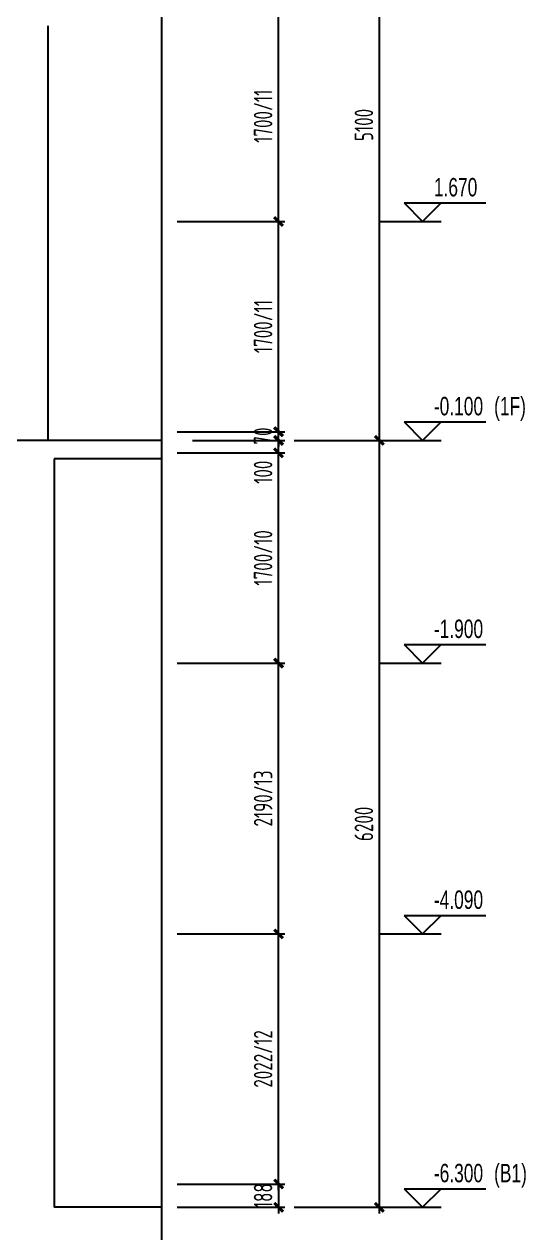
# Model space of a CAD drawing. Extents: x 458696 to 839151, y -191463 to 35158.
# Drawn here: x 548292 to 552347, y -44143 to -34372 of the extents above; entities that cross this region are included whole.
import ezdxf

# ---------------------------------------------------------------- set-up
doc = ezdxf.new("R2010")
doc.units = 0
doc.header["$LTSCALE"] = 500
doc.layers.get('0').update_dxf_attribs({"linetype": 'CONTINUOUS'})
doc.layers.get('Defpoints').update_dxf_attribs({"color": 167, "linetype": 'CONTINUOUS'})
for name, color, linetype in [('A_STR-砼墙', 51, 'CONTINUOUS'), ('DIM', 3, 'CONTINUOUS'), ('PUB_TEXT', 7, 'CONTINUOUS'), ('s-colu', 2, 'CONTINUOUS'), ('s-dim', 3, 'CONTINUOUS'), ('s-thin', 3, 'CONTINUOUS')]:
    doc.layers.add(name, color=color, linetype=linetype)
doc.styles.add('_TCH_DIM', font='ros.shx', dxfattribs={"width": 0.8, "bigfont": 'jd.shx'})
doc.styles.add('TSSD_Dimension', font='tssdeng.shx', dxfattribs={"width": 0.7, "bigfont": 'TSSDCHN.SHX'})
doc.dimstyles.new('TSSD_50_50', dxfattribs={"dimtxt": 150, "dimasz": 50, "dimexe": 50, "dimexo": 125, "dimgap": 50, "dimtad": 1, "dimdec": 0, "dimzin": 0, "dimdsep": 46, "dimtxsty": 'TSSD_Dimension', "dimblk": 'ARCHTICK', "dimblk1": 'ARCHTICK', "dimblk2": 'ARCHTICK', "dimcen": 0, "dimdle": 50, "dimclrt": 7, "dimadec": 0, "dimazin": 0, "dimtfac": 1, "dimtdec": 0, "dimtix": 1, "dimtmove": 2, "dimatfit": 3, "dimfxl": 1, "dimtolj": 1, "dimtzin": 0, "dimarcsym": 0})

# ---------------------------------------------------------------- blocks, each defined once
blk = doc.blocks.new('_ArchTick')
at = {"color": 0, "const_width": 0.5}
blk.add_lwpolyline([(-0.71, -0.71), (0.71, 0.71)], dxfattribs=at)
blk = doc.blocks.new('*D731')
at = {"layer": 'Defpoints', "color": 0, "transparency": 16777216}
for p in [(549402.7, -41727), (550348.5, -41727), (549402.7, -43748.5)]:
    blk.add_point(p, dxfattribs=at)
at = {"layer": 's-dim', "color": 0, "lineweight": -2, "transparency": 16777216}
for p, q in [((550348.5, -43798.5), (550348.5, -41677)), ((549527.7, -41727), (550398.5, -41727)), ((549527.7, -43748.5), (550398.5, -43748.5))]:
    blk.add_line(p, q, dxfattribs=at)
at = {"layer": 's-dim', "color": 0, "lineweight": -2, "transparency": 16777216, "xscale": 50, "yscale": 50, "zscale": 50}
for p, rotation in [((550348.5, -41727), 90), ((550348.5, -43748.5), 270)]:
    blk.add_blockref('_ArchTick', p, dxfattribs=dict(at, rotation=rotation))
at = {"layer": 's-dim', "color": 7, "transparency": 16777216, "insert": (550223.5, -42737.7), "char_height": 150, "attachment_point": 5, "rotation": 90, "style": 'TSSD_Dimension'}
blk.add_mtext('\\A1;2022/12', dxfattribs=at)
blk = doc.blocks.new('*D732')
at = {"layer": 'Defpoints', "color": 0, "transparency": 16777216}
for p in [(549402.7, -39537), (550348.5, -39537), (549402.7, -41727)]:
    blk.add_point(p, dxfattribs=at)
at = {"layer": 's-dim', "color": 0, "lineweight": -2, "transparency": 16777216}
for p, q in [((549527.7, -39537), (550398.5, -39537)), ((550348.5, -41777), (550348.5, -39487)), ((549527.7, -41727), (550398.5, -41727))]:
    blk.add_line(p, q, dxfattribs=at)
at = {"layer": 's-dim', "color": 0, "lineweight": -2, "transparency": 16777216, "xscale": 50, "yscale": 50, "zscale": 50}
for p, rotation in [((550348.5, -39537), 90), ((550348.5, -41727), 270)]:
    blk.add_blockref('_ArchTick', p, dxfattribs=dict(at, rotation=rotation))
at = {"layer": 's-dim', "color": 7, "transparency": 16777216, "insert": (550223.5, -40632), "char_height": 150, "attachment_point": 5, "rotation": 90, "style": 'TSSD_Dimension'}
blk.add_mtext('\\A1;2190/13', dxfattribs=at)
blk = doc.blocks.new('*D733')
at = {"layer": 'Defpoints', "color": 0, "transparency": 16777216}
for p in [(549402.7, -37837.2), (550348.5, -37837.2), (549402.7, -39537)]:
    blk.add_point(p, dxfattribs=at)
at = {"layer": 's-dim', "color": 0, "lineweight": -2, "transparency": 16777216}
for p, q in [((550348.5, -39587), (550348.5, -37787.2)), ((549527.7, -37837.2), (550398.5, -37837.2)), ((549527.7, -39537), (550398.5, -39537))]:
    blk.add_line(p, q, dxfattribs=at)
at = {"layer": 's-dim', "color": 0, "lineweight": -2, "transparency": 16777216, "xscale": 50, "yscale": 50, "zscale": 50}
for p, rotation in [((550348.5, -37837.2), 90), ((550348.5, -39537), 270)]:
    blk.add_blockref('_ArchTick', p, dxfattribs=dict(at, rotation=rotation))
at = {"layer": 's-dim', "color": 7, "transparency": 16777216, "insert": (550223.5, -38687.1), "char_height": 150, "attachment_point": 5, "rotation": 90, "style": 'TSSD_Dimension'}
blk.add_mtext('\\A1;1700/10', dxfattribs=at)
blk = doc.blocks.new('*D734')
at = {"layer": 'Defpoints', "color": 0, "transparency": 16777216}
for p in [(549402.7, -35966.9), (550348.5, -35966.9), (549402.7, -37667)]:
    blk.add_point(p, dxfattribs=at)
at = {"layer": 's-dim', "color": 0, "lineweight": -2, "transparency": 16777216}
for p, q in [((550348.5, -37717), (550348.5, -35916.9)), ((549527.7, -35966.9), (550398.5, -35966.9)), ((549527.7, -37667), (550398.5, -37667))]:
    blk.add_line(p, q, dxfattribs=at)
at = {"layer": 's-dim', "color": 0, "lineweight": -2, "transparency": 16777216, "xscale": 50, "yscale": 50, "zscale": 50}
for p, rotation in [((550348.5, -35966.9), 90), ((550348.5, -37667), 270)]:
    blk.add_blockref('_ArchTick', p, dxfattribs=dict(at, rotation=rotation))
at = {"layer": 's-dim', "color": 7, "transparency": 16777216, "insert": (550223.5, -36816.9), "char_height": 150, "attachment_point": 5, "rotation": 90, "style": 'TSSD_Dimension'}
blk.add_mtext('\\A1;1700/11', dxfattribs=at)
blk = doc.blocks.new('*D735')
at = {"layer": 'Defpoints', "color": 0, "transparency": 16777216}
for p in [(549402.7, -34266.9), (550348.5, -34266.9), (549402.7, -35966.9)]:
    blk.add_point(p, dxfattribs=at)
at = {"layer": 's-dim', "color": 0, "lineweight": -2, "transparency": 16777216}
for p, q in [((549527.7, -34266.9), (550398.5, -34266.9)), ((550348.5, -36016.9), (550348.5, -34216.9)), ((549527.7, -35966.9), (550398.5, -35966.9))]:
    blk.add_line(p, q, dxfattribs=at)
at = {"layer": 's-dim', "color": 0, "lineweight": -2, "transparency": 16777216, "xscale": 50, "yscale": 50, "zscale": 50}
for p, rotation in [((550348.5, -34266.9), 90), ((550348.5, -35966.9), 270)]:
    blk.add_blockref('_ArchTick', p, dxfattribs=dict(at, rotation=rotation))
at = {"layer": 's-dim', "color": 7, "transparency": 16777216, "insert": (550223.5, -35116.9), "char_height": 150, "attachment_point": 5, "rotation": 90, "style": 'TSSD_Dimension'}
blk.add_mtext('\\A1;1700/11', dxfattribs=at)
blk = doc.blocks.new('*D739')
at = {"layer": 'Defpoints', "color": 0, "transparency": 16777216}
for p in [(550348.5, -37737), (551163.3, -37737), (550348.5, -43937)]:
    blk.add_point(p, dxfattribs=at)
at = {"layer": 's-dim', "color": 0, "lineweight": -2, "transparency": 16777216}
for p, q in [((551163.3, -43987), (551163.3, -37687)), ((550473.5, -37737), (551213.3, -37737)), ((550473.5, -43937), (551213.3, -43937))]:
    blk.add_line(p, q, dxfattribs=at)
at = {"layer": 's-dim', "color": 0, "lineweight": -2, "transparency": 16777216, "xscale": 50, "yscale": 50, "zscale": 50}
for p, rotation in [((551163.3, -37737), 90), ((551163.3, -43937), 270)]:
    blk.add_blockref('_ArchTick', p, dxfattribs=dict(at, rotation=rotation))
at = {"layer": 's-dim', "color": 7, "transparency": 16777216, "insert": (551038.3, -40837), "char_height": 150, "attachment_point": 5, "rotation": 90, "style": 'TSSD_Dimension'}
blk.add_mtext('\\A1;6200', dxfattribs=at)
blk = doc.blocks.new('*D740')
at = {"layer": 'Defpoints', "color": 0, "transparency": 16777216}
for p in [(550348.5, -32637), (551163.3, -32637), (550348.5, -37737)]:
    blk.add_point(p, dxfattribs=at)
at = {"layer": 's-dim', "color": 0, "lineweight": -2, "transparency": 16777216}
for p, q in [((551163.3, -37787), (551163.3, -32587)), ((550473.5, -32637), (551213.3, -32637)), ((550473.5, -37737), (551213.3, -37737))]:
    blk.add_line(p, q, dxfattribs=at)
at = {"layer": 's-dim', "color": 0, "lineweight": -2, "transparency": 16777216, "xscale": 50, "yscale": 50, "zscale": 50}
for p, rotation in [((551163.3, -32637), 90), ((551163.3, -37737), 270)]:
    blk.add_blockref('_ArchTick', p, dxfattribs=dict(at, rotation=rotation))
at = {"layer": 's-dim', "color": 7, "transparency": 16777216, "insert": (551038.3, -35187), "char_height": 150, "attachment_point": 5, "rotation": 90, "style": 'TSSD_Dimension'}
blk.add_mtext('\\A1;5100', dxfattribs=at)
blk = doc.blocks.new('*D1007')
at = {"layer": 'Defpoints', "color": 0, "transparency": 16777216}
for p in [(549402.7, -43748.5), (549402.7, -43937), (550348.5, -43937)]:
    blk.add_point(p, dxfattribs=at)
at = {"layer": 's-dim', "color": 0, "lineweight": -2, "transparency": 16777216}
for p, q in [((549527.7, -43748.5), (550398.5, -43748.5)), ((550348.5, -43748.5), (550348.5, -43698.5)), ((550348.5, -43748.5), (550348.5, -43937)), ((549527.7, -43937), (550398.5, -43937)), ((550348.5, -43937), (550348.5, -43987))]:
    blk.add_line(p, q, dxfattribs=at)
at = {"layer": 's-dim', "color": 0, "lineweight": -2, "transparency": 16777216, "xscale": 50, "yscale": 50, "zscale": 50}
for p, rotation in [((550348.5, -43748.5), 270), ((550348.5, -43937), 90)]:
    blk.add_blockref('_ArchTick', p, dxfattribs=dict(at, rotation=rotation))
at = {"layer": 's-dim', "color": 7, "transparency": 16777216, "insert": (550223.5, -43842.7), "char_height": 150, "attachment_point": 5, "rotation": 90, "style": 'TSSD_Dimension'}
blk.add_mtext('\\A1;188', dxfattribs=at)
blk = doc.blocks.new('*D1008')
at = {"layer": 'Defpoints', "color": 0, "transparency": 16777216}
for p in [(549527.7, -37737), (550348.5, -37737), (549527.7, -37837.2)]:
    blk.add_point(p, dxfattribs=at)
at = {"layer": 's-dim', "color": 0, "lineweight": -2, "transparency": 16777216}
for p, q in [((550348.5, -37887.2), (550348.5, -37687)), ((549652.7, -37737), (550398.5, -37737)), ((549652.7, -37837.2), (550398.5, -37837.2))]:
    blk.add_line(p, q, dxfattribs=at)
at = {"layer": 's-dim', "color": 0, "lineweight": -2, "transparency": 16777216, "xscale": 50, "yscale": 50, "zscale": 50}
for p, rotation in [((550348.5, -37737), 90), ((550348.5, -37837.2), 270)]:
    blk.add_blockref('_ArchTick', p, dxfattribs=dict(at, rotation=rotation))
at = {"layer": 's-dim', "color": 7, "transparency": 16777216, "insert": (550223.5, -37994.2), "char_height": 150, "attachment_point": 5, "rotation": 90, "style": 'TSSD_Dimension'}
blk.add_mtext('\\A1;100', dxfattribs=at)
blk = doc.blocks.new('*D1009')
at = {"layer": 'Defpoints', "color": 0, "transparency": 16777216}
for p in [(549652.7, -37667), (550348.5, -37667), (549652.7, -37737)]:
    blk.add_point(p, dxfattribs=at)
at = {"layer": 's-dim', "color": 0, "lineweight": -2, "transparency": 16777216}
for p, q in [((550348.5, -37667), (550348.5, -37617)), ((549777.7, -37667), (550398.5, -37667)), ((550348.5, -37737), (550348.5, -37667)), ((549777.7, -37737), (550398.5, -37737)), ((550348.5, -37737), (550348.5, -37787))]:
    blk.add_line(p, q, dxfattribs=at)
at = {"layer": 's-dim', "color": 0, "lineweight": -2, "transparency": 16777216, "xscale": 50, "yscale": 50, "zscale": 50}
for p, rotation in [((550348.5, -37667), 270), ((550348.5, -37737), 90)]:
    blk.add_blockref('_ArchTick', p, dxfattribs=dict(at, rotation=rotation))
at = {"layer": 's-dim', "color": 7, "transparency": 16777216, "insert": (550223.5, -37702), "char_height": 150, "attachment_point": 5, "rotation": 90, "style": 'TSSD_Dimension'}
blk.add_mtext('\\A1;70', dxfattribs=at)

msp = doc.modelspace()

# ---------------------------------------------------------------- linework, layer by layer
at = {"layer": 'A_STR-砼墙'}
for p, q in [((549402.659, -37736.963), (548133.278, -37736.963)), ((548533.278, -37886.963), (548533.278, -43936.963)), ((549402.659, -37886.963), (548533.278, -37886.963)), ((549402.659, -43936.963), (548533.278, -43936.963))]:
    msp.add_line(p, q, dxfattribs=at)
at = {"layer": 'DIM'}
for p, q in [((551363.335, -35816.913), (552022.955, -35816.913)), ((551513.335, -35966.913), (551663.335, -35816.913)), ((551163.335, -35966.913), (551663.335, -35966.913)), ((551363.335, -37586.963), (552022.955, -37586.963)), ((551513.335, -37736.963), (551663.335, -37586.963)), ((551163.335, -37736.963), (551663.335, -37736.963)), ((551363.335, -39386.983), (552022.955, -39386.983)), ((551513.335, -39536.983), (551663.335, -39386.983)), ((551163.335, -39536.983), (551663.335, -39536.983)), ((551363.335, -41576.963), (552022.955, -41576.963)), ((551513.335, -41726.963), (551663.335, -41576.963)), ((551163.335, -41726.963), (551663.335, -41726.963)), ((551163.335, -41726.963), (551663.335, -41726.963)), ((551363.335, -43786.963), (552022.955, -43786.963)), ((551513.335, -43936.963), (551663.335, -43786.963)), ((551163.335, -43936.963), (551663.335, -43936.963))]:
    msp.add_line(p, q, dxfattribs=at)
at = {"layer": 's-colu'}
msp.add_line((548483.278, -34386.863), (548483.278, -37736.963), dxfattribs=at)
at = {"layer": 's-thin'}
for p, q in [((551363.335, -35816.913), (551513.335, -35966.913)), ((551363.335, -37586.963), (551513.335, -37736.963)), ((551363.335, -39386.983), (551513.335, -39536.983)), ((551363.335, -41576.963), (551513.335, -41726.963)), ((551363.335, -43786.963), (551513.335, -43936.963))]:
    msp.add_line(p, q, dxfattribs=at)
msp.add_lwpolyline([(549402.659, -26026.184), (549402.659, -33374.138), (549507.659, -33412.355), (549297.659, -33449.383), (549402.659, -33486.638), (549402.659, -44361.963)], dxfattribs=at)

# ---------------------------------------------------------------- texts
at = {"layer": 'PUB_TEXT', "style": '_TCH_DIM', "width": 0.705882}
for s, p in [('1.670', (551603.955, -35764.413)), ('-0.100', (551603.955, -37534.463)), ('(1F)', (552090.9, -37534.463)), ('-1.900', (551603.955, -39334.483)), ('-4.090', (551603.955, -41524.463)), ('(B1)', (552090.9, -43734.463)), ('-6.300', (551603.955, -43734.463))]:
    msp.add_text(s, height=148.75, dxfattribs=at).set_placement(p)

# ---------------------------------------------------------------- dimensions: what is measured, and where the dimension line sits
at = {"layer": 's-dim'}
for base, p1, p2, picture, middle in [((551163.335, -32636.963), (550348.496, -37736.963), (550348.496, -32636.963), '*D740', (551038.335, -35186.963)), ((550348.496, -37666.963), (549652.659, -37736.963), (549652.659, -37666.963), '*D1009', (550223.496, -37701.963)), ((551163.335, -37736.963), (550348.496, -43936.963), (550348.496, -37736.963), '*D739', (551038.335, -40836.963)), ((550348.496, -43936.963), (549402.659, -43748.483), (549402.659, -43936.963), '*D1007', (550223.496, -43842.723))]:
    dim = msp.add_linear_dim(base=base, p1=p1, p2=p2, angle=90, dimstyle='TSSD_50_50', dxfattribs=at)
    dim.commit()
    dim.dimension.update_dxf_attribs({"geometry": picture, "text_midpoint": middle})
for base, p1, p2, text, picture, middle in [((550348.496, -34266.863), (549402.659, -35966.913), (549402.659, -34266.863), '1700/11', '*D735', (550223.496, -35116.888)), ((550348.496, -35966.913), (549402.659, -37666.963), (549402.659, -35966.913), '1700/11', '*D734', (550223.496, -36816.938)), ((550348.496, -37837.186), (549402.659, -39536.983), (549402.659, -37837.186), '1700/10', '*D733', (550223.496, -38687.084)), ((550348.496, -39536.983), (549402.659, -41726.963), (549402.659, -39536.983), '2190/13', '*D732', (550223.496, -40631.973)), ((550348.496, -41726.963), (549402.659, -43748.483), (549402.659, -41726.963), '2022/12', '*D731', (550223.496, -42737.723))]:
    dim = msp.add_linear_dim(base=base, p1=p1, p2=p2, angle=90, text=text, dimstyle='TSSD_50_50', dxfattribs=at)
    dim.commit()
    dim.dimension.update_dxf_attribs({"geometry": picture, "text_midpoint": middle})
dim = msp.add_linear_dim(base=(550348.496, -37736.963), p1=(549527.659, -37837.186), p2=(549527.659, -37736.963), angle=90, dimstyle='TSSD_50_50', dxfattribs=at)
dim.commit()
dim.dimension.update_dxf_attribs({"geometry": '*D1008', "text_midpoint": (550223.496, -37994.158), "dimtype": 160})

doc.saveas('drawing.dxf')
